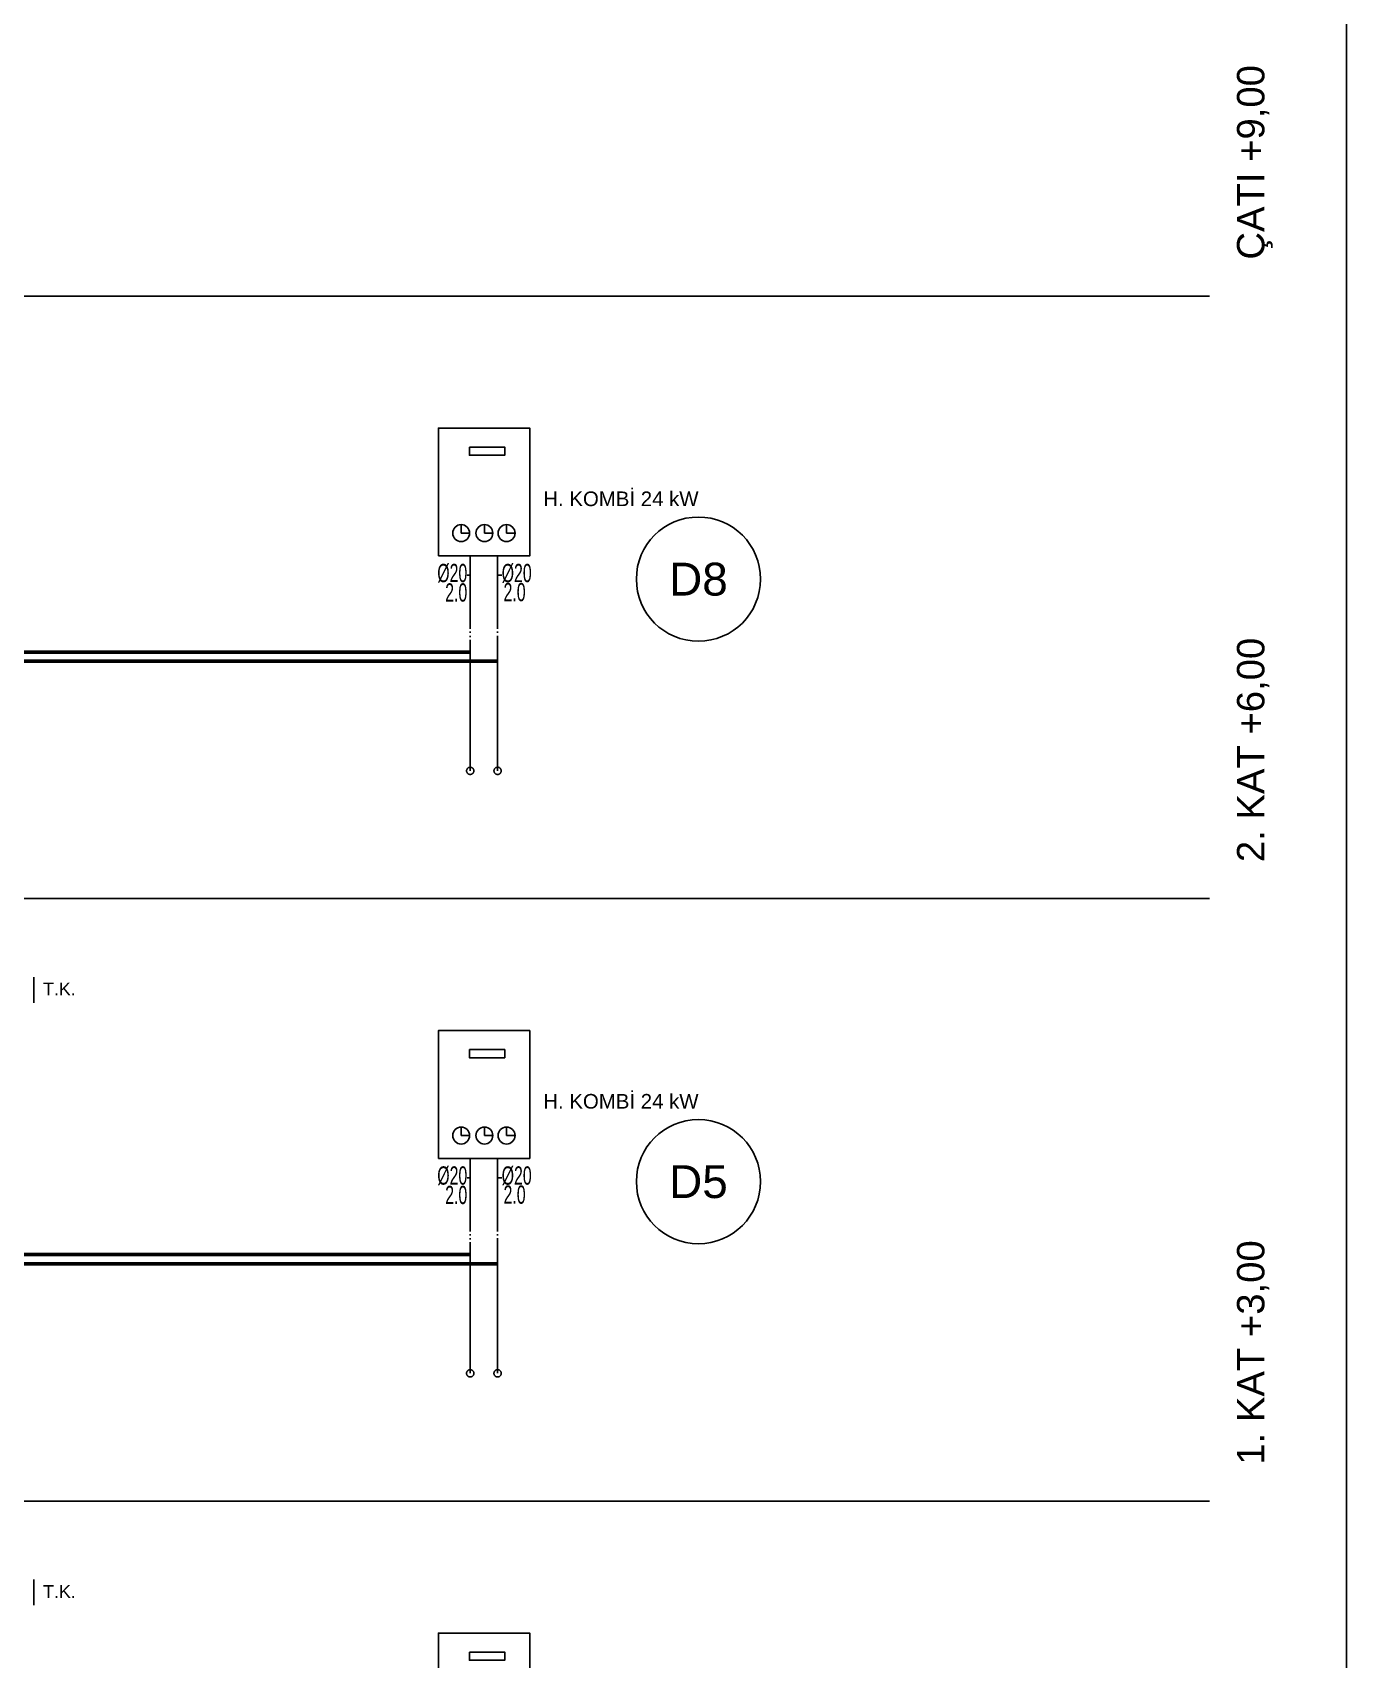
# Model space of a CAD drawing. Header units: centimetres. Extents: x -3962 to 30527, y -2 to 2802.
# Drawn here: x 23265 to 23986, y 913 to 1804 of the extents above; entities that cross this region are included whole.
import ezdxf
from ezdxf.enums import TextEntityAlignment as Align

# ---------------------------------------------------------------- set-up
doc = ezdxf.new("R2010")
doc.units = ezdxf.units.CM
for name, pattern in [('BASMA HATTI', [31, 25, -6]), ('SICAK', [4.6, 4, -0.15, 0.075, -0.15, 0.075, -0.15]), ('SOGUK', [4.375, 4, -0.15, 0.075, -0.15])]:
    doc.linetypes.add(name, pattern=pattern)
for name, color, linetype in [('MTY-SICAKSU-BORU', 1, 'BASMA HATTI'), ('MTY-SOGUKSU-BORU', 5, 'CONTINUOUS'), ('MTY-TEFRIS', 15, 'CONTINUOUS'), ('MTY-TEMIZSU-CAP', 101, 'CONTINUOUS'), ('MTY-YUK-BIRIMI', 7, 'CONTINUOUS'), ('ROTAS-CIHAZ', 135, 'CONTINUOUS'), ('ROTAS-KAT-ADI', 1, 'CONTINUOUS'), ('ROTAS-PAFTA', 7, 'CONTINUOUS'), ('ROTAS-PISSU-CAP', 211, 'CONTINUOUS'), ('ROTAS-PISSU-KOLONNO', 211, 'CONTINUOUS'), ('ROTAS-PVC', 43, 'CONTINUOUS'), ('ROTAS-SEMA', 8, 'CONTINUOUS'), ('ROTAS-SICAKSU-BORU', 1, 'BASMA HATTI'), ('ROTAS-SOGUKSU-BORU', 5, 'CONTINUOUS'), ('ROTAS-TEFRIS', 15, 'CONTINUOUS')]:
    doc.layers.add(name, color=color, linetype=linetype)
doc.styles.add('CAP', font='wturkce.SHX', dxfattribs={"width": 0.65})
doc.styles.add('ROTAS', font='arial.ttf')

# ---------------------------------------------------------------- blocks, each defined once
blk = doc.blocks.new('KOMBI1 KOLON')
at = {"layer": 'MTY-SICAKSU-BORU', "linetype": 'SICAK', "ltscale": 10}
for p in [(-15, 187.75), (-15, 135)]:
    blk.add_line(p, (-15, 70), dxfattribs=at)
blk.add_circle((-15, 70), 2, dxfattribs=at)
at = {"layer": 'MTY-SOGUKSU-BORU', "linetype": 'SOGUK', "ltscale": 10}
for p in [(0, 187.75), (0, 130)]:
    blk.add_line(p, (0, 70), dxfattribs=at)
blk.add_circle((0, 70), 2, dxfattribs=at)
at = {"layer": 'MTY-TEFRIS'}
for p, q in [((-19.97, 204.84), (-19.97, 200.22)), ((-19.97, 200.22), (-15.35, 200.22)), ((-7.25, 204.84), (-7.25, 200.22)), ((-7.25, 200.22), (-2.63, 200.22)), ((4.91, 204.84), (4.91, 200.22)), ((4.91, 200.22), (9.54, 200.22))]:
    blk.add_line(p, q, dxfattribs=at)
for points in [[(-32.4, 187.75), (17.6, 187.75), (17.6, 257.75), (-32.4, 257.75)], [(-15.48, 247.28), (3.88, 247.28), (3.88, 242.83), (-15.48, 242.83)]]:
    blk.add_lwpolyline(points, close=True, dxfattribs=at)
for centre in [(-19.97, 200.22), (-7.25, 200.22), (4.91, 200.22)]:
    blk.add_circle(centre, 4.62, dxfattribs=at)
at = {"layer": 'MTY-TEMIZSU-CAP', "color": 101}
for p, q in [((-15, 177.16), (-16.63, 177.16)), ((0, 177.16), (2.22, 177.16))]:
    blk.add_line(p, q, dxfattribs=at)
at = {"layer": 'MTY-TEMIZSU-CAP', "color": 101, "style": 'CAP', "width": 0.65}
blk.add_attdef('SCCP', text='', height=10, dxfattribs=at).set_placement((-16.63, 178.35), align=Align.MIDDLE_RIGHT)
blk.add_attdef('SOCP', text='', height=10, dxfattribs=at).set_placement((2.22, 178.34), align=Align.MIDDLE_LEFT)
at = {"layer": 'MTY-YUK-BIRIMI', "color": 101, "style": 'CAP', "width": 0.65}
blk.add_attdef('SC', text='', height=10, dxfattribs=at).set_placement((-16.63, 167.7), align=Align.MIDDLE_RIGHT)
blk.add_attdef('SO', text='', height=10, dxfattribs=at).set_placement((3.25, 167.91), align=Align.MIDDLE_LEFT)

msp = doc.modelspace()

# ---------------------------------------------------------------- linework, layer by layer
at = {"layer": 'ROTAS-PAFTA', "const_width": 1}
msp.add_lwpolyline([(15065, 25), (23985, 25), (23985, 2775), (15065, 2775)], close=True, dxfattribs=at)
at = {"layer": 'ROTAS-PISSU-KOLONNO'}
for centre in [(23630, 1505), (23630, 1175)]:
    msp.add_circle(centre, 34, dxfattribs=at)
at = {"layer": 'ROTAS-PVC'}
for p, q in [((23266, 1273), (23266, 1287)), ((23266, 943), (23266, 957))]:
    msp.add_line(p, q, dxfattribs=at)
at = {"layer": 'ROTAS-SEMA'}
for points in [[(15140, 1660), (23910, 1660)], [(15140, 1330), (23910, 1330)], [(15140, 1000), (23910, 1000)]]:
    msp.add_lwpolyline(points, dxfattribs=at)
at = {"layer": 'ROTAS-SICAKSU-BORU', "const_width": 2}
for points in [[(23505, 1465), (21595, 1465)], [(23505, 1135), (21595, 1135)]]:
    msp.add_lwpolyline(points, dxfattribs=at)
at = {"layer": 'ROTAS-SOGUKSU-BORU', "const_width": 2}
for points in [[(21310, 1460), (23520, 1460)], [(21310, 1130), (23520, 1130)]]:
    msp.add_lwpolyline(points, dxfattribs=at)

# ---------------------------------------------------------------- block references
at = {"layer": 'ROTAS-TEFRIS'}
ref = msp.add_blockref('KOMBI1 KOLON', (23520, 1330), dxfattribs=at)
ref.add_attrib('SO', '2.0', dxfattribs={"color": 101, "height": 10, "style": 'CAP', "width": 0.65}).set_placement((23523.25, 1497.91), align=Align.MIDDLE_LEFT)
ref.add_attrib('SOCP', 'Ø20', dxfattribs={"color": 101, "height": 10, "style": 'CAP', "width": 0.65}).set_placement((23522.22, 1508.34), align=Align.MIDDLE_LEFT)
ref.add_attrib('SC', '2.0', dxfattribs={"color": 101, "height": 10, "style": 'CAP', "width": 0.65}).set_placement((23503.37, 1497.7), align=Align.MIDDLE_RIGHT)
ref.add_attrib('SCCP', 'Ø20', dxfattribs={"color": 101, "height": 10, "style": 'CAP', "width": 0.65}).set_placement((23503.37, 1508.35), align=Align.MIDDLE_RIGHT)
ref = msp.add_blockref('KOMBI1 KOLON', (23520, 1000), dxfattribs=at)
ref.add_attrib('SO', '2.0', dxfattribs={"color": 101, "height": 10, "style": 'CAP', "width": 0.65}).set_placement((23523.25, 1167.91), align=Align.MIDDLE_LEFT)
ref.add_attrib('SOCP', 'Ø20', dxfattribs={"color": 101, "height": 10, "style": 'CAP', "width": 0.65}).set_placement((23522.22, 1178.34), align=Align.MIDDLE_LEFT)
ref.add_attrib('SC', '2.0', dxfattribs={"color": 101, "height": 10, "style": 'CAP', "width": 0.65}).set_placement((23503.37, 1167.7), align=Align.MIDDLE_RIGHT)
ref.add_attrib('SCCP', 'Ø20', dxfattribs={"color": 101, "height": 10, "style": 'CAP', "width": 0.65}).set_placement((23503.37, 1178.35), align=Align.MIDDLE_RIGHT)
ref = msp.add_blockref('KOMBI1 KOLON', (23520, 670), dxfattribs=at)
ref.add_attrib('SO', '2.0', dxfattribs={"color": 101, "height": 10, "style": 'CAP', "width": 0.65}).set_placement((23523.25, 837.91), align=Align.MIDDLE_LEFT)
ref.add_attrib('SOCP', 'Ø20', dxfattribs={"color": 101, "height": 10, "style": 'CAP', "width": 0.65}).set_placement((23522.22, 848.34), align=Align.MIDDLE_LEFT)
ref.add_attrib('SC', '2.0', dxfattribs={"color": 101, "height": 10, "style": 'CAP', "width": 0.65}).set_placement((23503.37, 837.7), align=Align.MIDDLE_RIGHT)
ref.add_attrib('SCCP', 'Ø20', dxfattribs={"color": 101, "height": 10, "style": 'CAP', "width": 0.65}).set_placement((23503.37, 848.35), align=Align.MIDDLE_RIGHT)

# ---------------------------------------------------------------- texts
at = {"layer": 'ROTAS-CIHAZ', "style": 'ROTAS'}
for p in [(23545, 1545), (23545, 1215)]:
    msp.add_text('H. KOMBİ 24 kW', height=8, dxfattribs=at).set_placement(p)
at = {"layer": 'ROTAS-KAT-ADI', "style": 'ROTAS'}
for s, p in [('ÇATI +9,00', (23940, 1680)), ('2. KAT +6,00', (23940, 1350)), ('1. KAT +3,00', (23940, 1020))]:
    msp.add_text(s, height=15, rotation=90, dxfattribs=at).set_placement(p)
at = {"layer": 'ROTAS-PISSU-CAP', "style": 'ROTAS'}
for p in [(23271, 1277), (23271, 947)]:
    msp.add_text('T.K.', height=7, dxfattribs=at).set_placement(p)
at = {"layer": 'ROTAS-PISSU-KOLONNO', "style": 'ROTAS'}
for s, p in [('D8', (23630, 1505)), ('D5', (23630, 1175))]:
    msp.add_text(s, height=18, dxfattribs=at).set_placement(p, align=Align.MIDDLE_CENTER)

doc.saveas('drawing.dxf')
